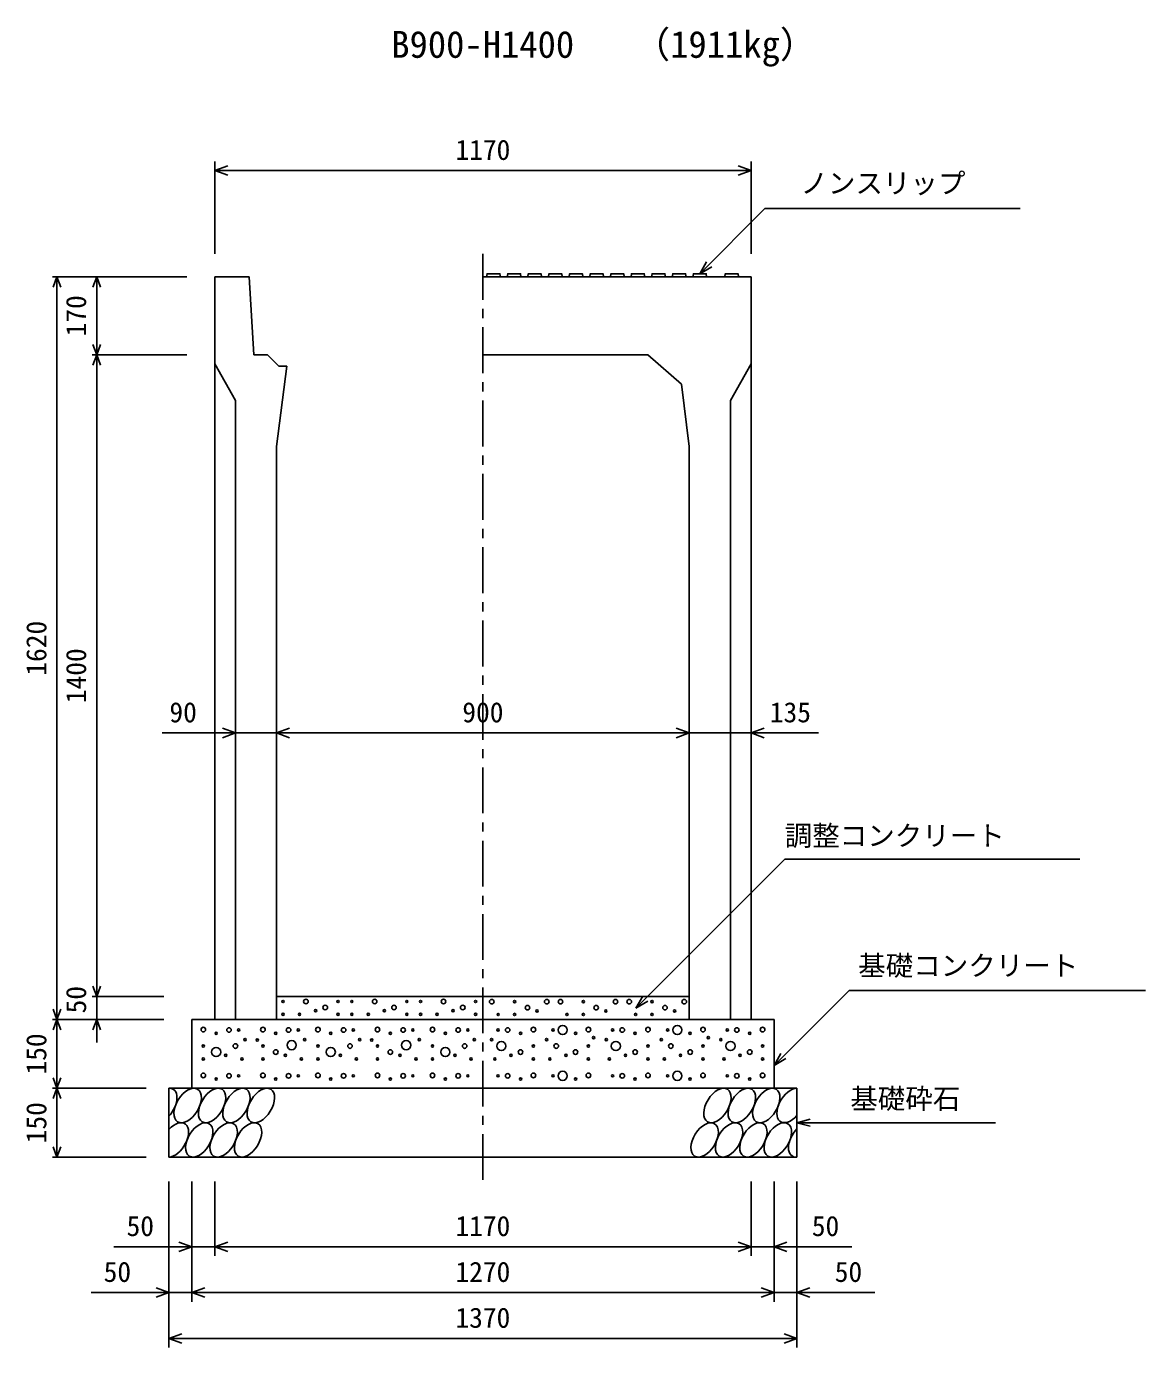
# Model space of a CAD drawing. Units: millimetres, scale not verified. Extents: x -16800 to 16800, y -5940 to 5940.
# Drawn here: x 7409 to 9851, y -2962 to -81 of the extents above; entities that cross this region are included whole.
import ezdxf
from ezdxf.enums import TextEntityAlignment as Align

# ---------------------------------------------------------------- set-up
doc = ezdxf.new("R2010")
doc.units = ezdxf.units.MM
doc.header["$LTSCALE"] = 20
doc.linetypes.add('CHAIN1', pattern=[8, 5, -1, 1, -1])
for name, color, linetype, lineweight in [('0-0_DIM', 7, 'Continuous', 25), ('0-2_HATCH', 6, 'Continuous', 25), ('0-5_OUTLINE', 3, 'Continuous', 25), ('0-6_TXT', 7, 'Continuous', 25)]:
    doc.layers.add(name, color=color, linetype=linetype, lineweight=lineweight)
doc.styles.add('ＭＳ ゴシック', font='')
doc.styles.get('ＭＳ ゴシック').set_extended_font_data('MS Gothic')

msp = doc.modelspace()

# ---------------------------------------------------------------- linework, layer by layer
at = {"layer": '0-0_DIM'}
for p, q in [((7820.23, -374.92), (7820.23, -576.66)), ((8990.23, -394.92), (7820.23, -394.92)), ((8990.23, -374.92), (8990.23, -576.66)), ((8878.23, -620.16), (9020.44, -477.95)), ((9577.33, -477.95), (9020.44, -477.95)), ((8878.23, -620.16), (8893.23, -594.18)), ((7466.03, -626.66), (7759.36, -626.66)), ((7476.03, -626.66), (7476.03, -2246.66)), ((7562.69, -796.66), (7562.69, -626.66)), ((8878.23, -620.16), (8904.21, -605.16)), ((7552.69, -796.66), (7759.36, -796.66)), ((7562.69, -2196.66), (7562.69, -796.66)), ((7705.68, -1621.66), (7865.23, -1621.66)), ((7955.23, -1621.66), (7865.23, -1621.66)), ((7955.23, -1621.66), (8855.23, -1621.66)), ((8855.23, -1621.66), (8990.23, -1621.66)), ((9137.19, -1621.66), (8990.23, -1621.66)), ((9203.88, -2183.01), (9040.23, -2346.66)), ((9203.88, -2183.01), (9850.76, -2183.01)), ((7552.69, -2196.66), (7709.36, -2196.66)), ((7562.69, -2196.66), (7562.69, -2246.66)), ((8739.05, -2221.66), (8754.05, -2195.68)), ((8739.05, -2221.66), (8765.03, -2206.66)), ((7466.03, -2246.66), (7709.36, -2246.66)), ((7476.03, -2396.66), (7476.03, -2246.66)), ((7562.69, -2296.66), (7562.69, -2246.66)), ((9040.23, -2346.66), (9055.23, -2320.68)), ((9040.23, -2346.66), (9066.21, -2331.66)), ((7466.03, -2396.66), (7670.23, -2396.66)), ((7476.03, -2396.66), (7476.03, -2546.66)), ((9090.23, -2471.66), (9119.21, -2463.9)), ((9090.23, -2471.66), (9523.54, -2471.66)), ((9090.23, -2471.66), (9119.21, -2479.43)), ((7466.03, -2546.66), (7670.23, -2546.66)), ((7720.23, -2962.18), (7720.23, -2599.83)), ((7770.23, -2862.18), (7770.23, -2599.83)), ((7820.23, -2762.18), (7820.23, -2599.83)), ((8990.23, -2762.18), (8990.23, -2599.83)), ((9040.23, -2862.18), (9040.23, -2599.83)), ((9090.23, -2962.18), (9090.23, -2599.83)), ((7600.23, -2742.18), (7820.23, -2742.18)), ((7820.23, -2742.18), (8990.23, -2742.18)), ((9210.23, -2742.18), (8990.23, -2742.18)), ((7550.23, -2842.18), (7770.23, -2842.18)), ((7770.23, -2842.18), (9040.23, -2842.18)), ((9260.23, -2842.18), (9040.23, -2842.18)), ((7720.23, -2942.18), (9090.23, -2942.18))]:
    msp.add_line(p, q, dxfattribs=at)
at = {"layer": '0-0_DIM', "linetype": 'CHAIN1'}
msp.add_line((8405.23, -576.66), (8405.23, -2596.66), dxfattribs=at)
at = {"layer": '0-0_DIM'}
for points in [[(7848.46, -405.18), (7820.27, -394.92), (7848.46, -384.66)], [(8962.08, -384.66), (8990.27, -394.92), (8962.08, -405.18)], [(7467.82, -649.21), (7476.03, -626.66), (7484.24, -649.21)], [(7554.49, -649.21), (7562.69, -626.66), (7570.9, -649.21)], [(7570.9, -774.11), (7562.69, -796.66), (7554.49, -774.11)], [(7554.49, -819.21), (7562.69, -796.66), (7570.9, -819.21)], [(7837.04, -1631.92), (7865.23, -1621.66), (7837.04, -1611.4)], [(7983.42, -1631.92), (7955.23, -1621.66), (7983.42, -1611.4)], [(8827.04, -1611.4), (8855.23, -1621.66), (8827.04, -1631.92)], [(9018.42, -1611.4), (8990.23, -1621.66), (9018.42, -1631.92)], [(8739.05, -2221.66), (9063.52, -1897.2), (9707.07, -1897.2)], [(7570.9, -2174.11), (7562.69, -2196.66), (7554.49, -2174.11)], [(7484.24, -2224.11), (7476.03, -2246.66), (7467.82, -2224.11)], [(7484.24, -2269.21), (7476.03, -2246.66), (7467.82, -2269.21)], [(7570.9, -2269.21), (7562.69, -2246.66), (7554.49, -2269.21)], [(7484.24, -2374.11), (7476.03, -2396.66), (7467.82, -2374.11)], [(7484.24, -2419.21), (7476.03, -2396.66), (7467.82, -2419.21)], [(7484.24, -2524.11), (7476.03, -2546.66), (7467.82, -2524.11)], [(7742.04, -2731.91), (7770.23, -2742.18), (7742.04, -2752.44)], [(7848.42, -2752.44), (7820.23, -2742.18), (7848.42, -2731.91)], [(8962.04, -2731.91), (8990.23, -2742.18), (8962.04, -2752.44)], [(9068.42, -2731.91), (9040.23, -2742.18), (9068.42, -2752.44)], [(7692.04, -2831.91), (7720.23, -2842.18), (7692.04, -2852.44)], [(7798.42, -2852.44), (7770.23, -2842.18), (7798.42, -2831.91)], [(9012.04, -2831.91), (9040.23, -2842.18), (9012.04, -2852.44)], [(9118.42, -2831.91), (9090.23, -2842.18), (9118.42, -2852.44)], [(7748.42, -2952.44), (7720.23, -2942.18), (7748.42, -2931.91)], [(9062.04, -2931.91), (9090.23, -2942.18), (9062.04, -2952.44)]]:
    msp.add_lwpolyline(points, dxfattribs=at)
at = {"layer": '0-2_HATCH'}
for points in [[(8413.23, -626.66), (8414.23, -620.16), (8442.23, -620.16), (8443.23, -626.66)], [(8458.23, -626.66), (8459.23, -620.16), (8487.23, -620.16), (8488.23, -626.66)], [(8503.23, -626.66), (8504.23, -620.16), (8532.23, -620.16), (8533.23, -626.66)], [(8548.23, -626.66), (8549.23, -620.16), (8577.23, -620.16), (8578.23, -626.66)], [(8593.23, -626.66), (8594.23, -620.16), (8622.23, -620.16), (8623.23, -626.66)], [(8638.23, -626.66), (8639.23, -620.16), (8667.23, -620.16), (8668.23, -626.66)], [(8683.23, -626.66), (8684.23, -620.16), (8712.23, -620.16), (8713.23, -626.66)], [(8728.23, -626.66), (8729.23, -620.16), (8757.23, -620.16), (8758.23, -626.66)], [(8773.23, -626.66), (8774.23, -620.16), (8802.23, -620.16), (8803.23, -626.66)], [(8818.23, -626.66), (8819.23, -620.16), (8847.23, -620.16), (8848.23, -626.66)], [(8863.23, -626.66), (8864.23, -620.16), (8892.23, -620.16), (8893.23, -626.66)], [(8932.73, -626.66), (8933.73, -620.16), (8961.73, -620.16), (8962.73, -626.66)]]:
    msp.add_lwpolyline(points, dxfattribs=at)
for centre, radius in [((7969.2, -2207.35), 2.5), ((8019.11, -2207.35), 5), ((8061.16, -2220.48), 5), ((8089.2, -2207.35), 2.5), ((8119.2, -2207.35), 2.5), ((8169.11, -2207.35), 5), ((8211.16, -2220.48), 5), ((8239.2, -2207.35), 2.5), ((8269.2, -2207.35), 2.5), ((8319.11, -2207.35), 5), ((8361.16, -2220.48), 5), ((8389.2, -2207.35), 2.5), ((8424.37, -2207.63), 5), ((8474.27, -2207.63), 2.5), ((8502.31, -2220.76), 5), ((8544.37, -2207.63), 5), ((8574.37, -2207.63), 5), ((8624.27, -2207.63), 2.5), ((8652.31, -2220.76), 5), ((8694.37, -2207.63), 5), ((8724.37, -2207.63), 5), ((8774.27, -2207.63), 2.5), ((8802.31, -2220.76), 5), ((8844.37, -2207.63), 5), ((7969.2, -2235.36), 2.5), ((8005.09, -2235.36), 2.5), ((8040.13, -2227.48), 2.5), ((8089.2, -2235.36), 2.5), ((8119.2, -2235.36), 2.5), ((8155.09, -2235.36), 2.5), ((8190.13, -2227.48), 2.5), ((8239.2, -2235.36), 2.5), ((8269.2, -2235.36), 2.5), ((8305.09, -2235.36), 2.5), ((8340.13, -2227.48), 2.5), ((8389.2, -2235.36), 2.5), ((8438.39, -2235.65), 2.5), ((8474.27, -2235.65), 2.5), ((8523.34, -2227.77), 2.5), ((8588.39, -2235.65), 2.5), ((8624.27, -2235.65), 2.5), ((8673.34, -2227.77), 2.5), ((8738.39, -2235.65), 2.5), ((8774.27, -2235.65), 2.5), ((8823.34, -2227.77), 2.5), ((7795.2, -2268.61), 5), ((7823.24, -2276.49), 2.5), ((7851.27, -2269.48), 5), ((7872.3, -2269.48), 2.5), ((7925.2, -2268.61), 5), ((7953.24, -2276.49), 2.5), ((7981.27, -2269.48), 5), ((8002.3, -2269.48), 2.5), ((8045.2, -2268.61), 5), ((8073.24, -2276.49), 2.5), ((8101.27, -2269.48), 5), ((8122.3, -2269.48), 2.5), ((8175.2, -2268.61), 5), ((8203.24, -2276.49), 2.5), ((8231.27, -2269.48), 5), ((8252.3, -2269.48), 2.5), ((8295.2, -2268.61), 5), ((8323.24, -2276.49), 2.5), ((8351.27, -2269.48), 5), ((8372.3, -2269.48), 2.5), ((8438.16, -2269.48), 2.5), ((8459.19, -2269.48), 5), ((8487.22, -2276.49), 2.5), ((8515.26, -2268.61), 5), ((8558.16, -2269.48), 2.5), ((8579.19, -2269.48), 10), ((8607.22, -2276.49), 2.5), ((8635.26, -2268.61), 5), ((8688.16, -2269.48), 2.5), ((8709.19, -2269.48), 5), ((8737.22, -2276.49), 2.5), ((8765.26, -2268.61), 5), ((8808.16, -2269.48), 2.5), ((8829.19, -2269.48), 10), ((8857.22, -2276.49), 2.5), ((8885.26, -2268.61), 5), ((8938.16, -2269.48), 2.5), ((8959.19, -2269.48), 5), ((8987.22, -2276.49), 2.5), ((9015.26, -2268.61), 5), ((7795.2, -2304.5), 2.5), ((7865.29, -2304.5), 5), ((7886.32, -2290.49), 2.5), ((7912.78, -2291.4), 2.5), ((7925.2, -2304.5), 2.5), ((7987.81, -2302.5), 10), ((8016.32, -2290.49), 2.5), ((8045.2, -2304.5), 2.5), ((8115.29, -2304.5), 5), ((8136.32, -2290.49), 2.5), ((8162.78, -2291.4), 2.5), ((8175.2, -2304.5), 2.5), ((8237.81, -2302.5), 10), ((8266.32, -2290.49), 2.5), ((8295.2, -2304.5), 2.5), ((8365.29, -2304.5), 5), ((8386.32, -2290.49), 2.5), ((8424.14, -2290.49), 2.5), ((8445.17, -2304.5), 10), ((8515.26, -2304.5), 2.5), ((8544.14, -2290.49), 2.5), ((8565.17, -2304.5), 5), ((8635.26, -2304.5), 2.5), ((8646.6, -2286.18), 2.5), ((8674.14, -2290.49), 2.5), ((8695.17, -2304.5), 10), ((8765.26, -2304.5), 2.5), ((8794.14, -2290.49), 2.5), ((8815.17, -2304.5), 5), ((8885.26, -2304.5), 2.5), ((8896.6, -2286.18), 2.5), ((8924.14, -2290.49), 2.5), ((8945.17, -2304.5), 10), ((9015.26, -2304.5), 2.5), ((7795.2, -2332.51), 2.5), ((7823.24, -2317.63), 10), ((7844.26, -2324.64), 2.5), ((7879.31, -2332.51), 2.5), ((7925.2, -2332.51), 2.5), ((7953.24, -2317.63), 5), ((7974.26, -2324.64), 2.5), ((8009.31, -2332.51), 2.5), ((8045.2, -2332.51), 2.5), ((8073.24, -2317.63), 10), ((8094.26, -2324.64), 2.5), ((8129.31, -2332.51), 2.5), ((8175.2, -2332.51), 2.5), ((8203.24, -2317.63), 5), ((8224.26, -2324.64), 2.5), ((8259.31, -2332.51), 2.5), ((8295.2, -2332.51), 2.5), ((8323.24, -2317.63), 10), ((8344.26, -2324.64), 2.5), ((8379.31, -2332.51), 2.5), ((8431.15, -2332.51), 2.5), ((8466.2, -2324.64), 2.5), ((8487.22, -2317.63), 5), ((8515.26, -2332.51), 2.5), ((8551.15, -2332.51), 2.5), ((8586.2, -2324.64), 2.5), ((8607.22, -2317.63), 5), ((8635.26, -2332.51), 2.5), ((8681.15, -2332.51), 2.5), ((8716.2, -2324.64), 2.5), ((8737.22, -2317.63), 5), ((8765.26, -2332.51), 2.5), ((8801.15, -2332.51), 2.5), ((8836.2, -2324.64), 2.5), ((8857.22, -2317.63), 5), ((8885.26, -2332.51), 2.5), ((8931.15, -2332.51), 2.5), ((8966.2, -2324.64), 2.5), ((8987.22, -2317.63), 5), ((9015.26, -2332.51), 2.5), ((8579.19, -2369.48), 10), ((8829.19, -2369.48), 10), ((7795.2, -2368.61), 5), ((7823.24, -2376.49), 2.5), ((7851.27, -2369.48), 5), ((7872.3, -2369.48), 2.5), ((7925.2, -2368.61), 5), ((7953.24, -2376.49), 2.5), ((7981.27, -2369.48), 5), ((8002.3, -2369.48), 2.5), ((8045.2, -2368.61), 5), ((8073.24, -2376.49), 2.5), ((8101.27, -2369.48), 5), ((8122.3, -2369.48), 2.5), ((8175.2, -2368.61), 5), ((8203.24, -2376.49), 2.5), ((8231.27, -2369.48), 5), ((8252.3, -2369.48), 2.5), ((8295.2, -2368.61), 5), ((8323.24, -2376.49), 2.5), ((8351.27, -2369.48), 5), ((8372.3, -2369.48), 2.5), ((8438.16, -2369.48), 2.5), ((8459.19, -2369.48), 5), ((8487.22, -2376.49), 2.5), ((8515.26, -2368.61), 5), ((8558.16, -2369.48), 2.5), ((8607.22, -2376.49), 2.5), ((8635.26, -2368.61), 5), ((8688.16, -2369.48), 2.5), ((8709.19, -2369.48), 5), ((8737.22, -2376.49), 2.5), ((8765.26, -2368.61), 5), ((8808.16, -2369.48), 2.5), ((8857.22, -2376.49), 2.5), ((8885.26, -2368.61), 5), ((8938.16, -2369.48), 2.5), ((8959.19, -2369.48), 5), ((8987.22, -2376.49), 2.5), ((9015.26, -2368.61), 5)]:
    msp.add_circle(centre, radius, dxfattribs=at)
for centre, start_param, end_param in [((7707.87, -2434.18), 4.385593, 6.6745444), ((9076.37, -2434.18), 0.3357715, 4.4411806), ((7733.19, -2509.17), 3.5111464, 7.548991), ((9101.69, -2509.17), 1.2110787, 3.5658734)]:
    msp.add_ellipse(centre, major_axis=(21.81, 35.31), ratio=0.5792, start_param=start_param, end_param=end_param, dxfattribs=at)
for centre in [(7761.07, -2434.18), (7814.28, -2434.18), (7867.49, -2434.18), (7920.7, -2434.18), (8916.75, -2434.18), (8969.95, -2434.18), (9023.16, -2434.18), (7786.39, -2509.17), (7839.6, -2509.17), (7892.81, -2509.17), (8888.86, -2509.17), (8942.07, -2509.17), (8995.27, -2509.17), (9048.48, -2509.17)]:
    msp.add_ellipse(centre, major_axis=(21.81, 35.31), ratio=0.5792, dxfattribs=at)
at = {"layer": '0-5_OUTLINE'}
for p, q in [((7895.23, -626.66), (7820.23, -626.66)), ((7820.23, -626.66), (7820.23, -2246.66)), ((7895.23, -626.66), (7905.23, -796.64)), ((8990.23, -626.66), (8405.23, -626.66)), ((8990.23, -626.66), (8990.23, -2246.66)), ((7905.23, -796.64), (7935.23, -796.64)), ((7935.23, -796.64), (7960.23, -821.64)), ((8765.23, -796.66), (8405.23, -796.66)), ((8765.23, -796.66), (8838.29, -861.16)), ((7865.23, -896.66), (7820.23, -816.66)), ((7977.11, -821.64), (7955.23, -996.66)), ((7960.23, -821.64), (7977.11, -821.64)), ((8945.23, -896.66), (8990.23, -816.66)), ((8838.29, -861.16), (8855.23, -996.66)), ((7865.23, -896.66), (7865.23, -2246.66)), ((8945.23, -896.66), (8945.23, -2246.66)), ((7955.23, -2246.66), (7955.23, -996.66)), ((8855.23, -2246.66), (8855.23, -996.66)), ((7955.23, -2196.66), (8855.23, -2196.66)), ((7770.23, -2246.66), (9040.23, -2246.66)), ((7770.23, -2246.66), (7770.23, -2396.66)), ((7955.23, -2246.66), (7820.23, -2246.66)), ((8855.23, -2246.66), (8990.23, -2246.66)), ((9040.23, -2246.66), (9040.23, -2396.66)), ((7720.23, -2396.66), (9090.23, -2396.66)), ((7720.23, -2396.66), (7720.23, -2546.66)), ((9090.23, -2396.66), (9090.23, -2546.66)), ((7720.23, -2546.66), (9090.23, -2546.66))]:
    msp.add_line(p, q, dxfattribs=at)

# ---------------------------------------------------------------- texts
at = {"layer": '0-0_DIM', "style": 'ＭＳ ゴシック'}
for s, p in [('1170', (8345.23, -384.92)), ('ノンスリップ', (9097.75, -457.77)), ('90', (7721.26, -1611.66)), ('900', (8360.23, -1611.66)), ('135', (9030.99, -1611.66)), ('調整コンクリート', (9063.52, -1880.77)), ('基礎コンクリート', (9223.88, -2164.27)), ('基礎砕石', (9206.55, -2454.49)), ('50', (7627.79, -2732.18)), ('1170', (8345.23, -2732.18)), ('50', (9122.67, -2732.18)), ('50', (7577.79, -2832.18)), ('1270', (8345.23, -2832.18)), ('50', (9172.67, -2832.18)), ('1370', (8345.23, -2932.18))]:
    msp.add_text(s, height=43.99, dxfattribs=at).set_placement(p, align=Align.BOTTOM_LEFT)
for s, p in [('170', (7552.69, -756.66)), ('1620', (7466.03, -1496.66)), ('1400', (7552.69, -1556.66)), ('50', (7552.69, -2233.33)), ('150', (7466.03, -2366.66)), ('150', (7466.03, -2516.66))]:
    msp.add_text(s, height=43.99, rotation=90, dxfattribs=at).set_placement(p, align=Align.BOTTOM_LEFT)
at = {"layer": '0-6_TXT', "style": 'ＭＳ ゴシック'}
for s, p in [('（1911kg）', (8733.6, -166.66)), ('B900-H1400', (8205.23, -166.66))]:
    msp.add_text(s, height=58.65, dxfattribs=at).set_placement(p, align=Align.BOTTOM_LEFT)

doc.saveas('drawing.dxf')
